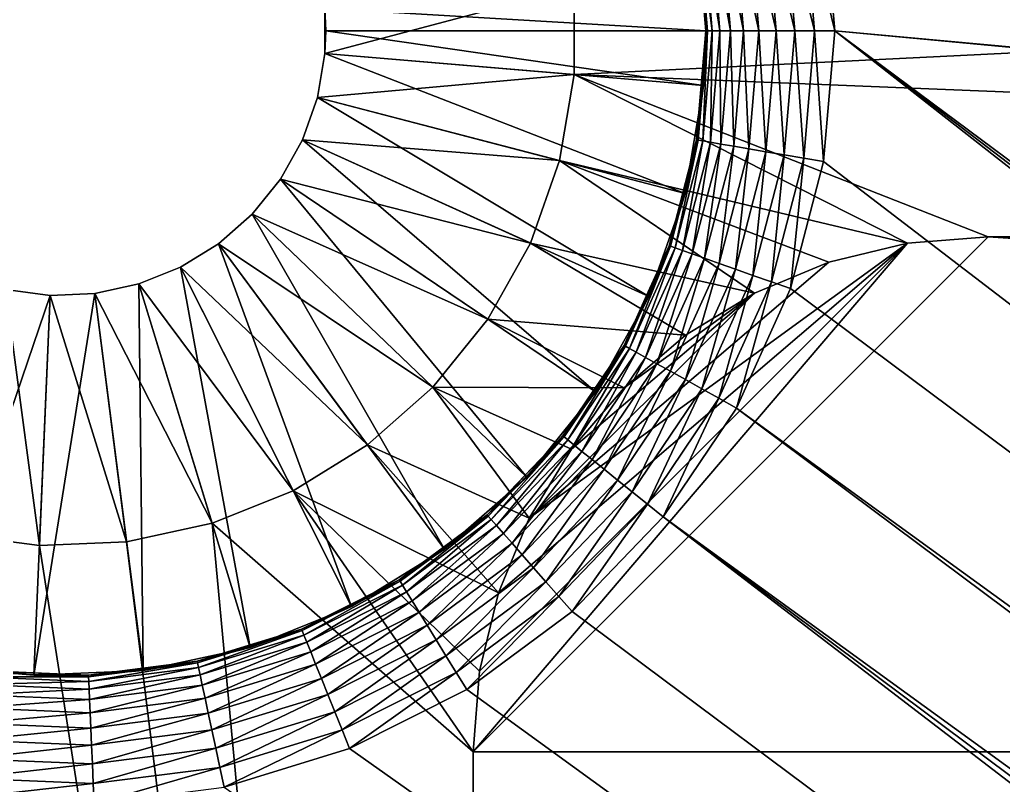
# Model space of a CAD drawing. Header units: millimetres. Extents: x 0 to 86.3, y 0 to 63.6.
# Drawn here: x 14.98 to 21.04, y 47.42 to 52.14 of the extents above; entities that cross this region are included whole.
import ezdxf

# ---------------------------------------------------------------- set-up
doc = ezdxf.new("R2010")
doc.units = ezdxf.units.MM
doc.layers.get('0').update_dxf_attribs({"color": 132, "linetype": 'CONTINUOUS'})

msp = doc.modelspace()

# ---------------------------------------------------------------- linework, layer by layer
at = {"invisible_edges": 16}
for points in [[(16.2363, 56.7318, 3.9624), (66.4967, 50.8684, 3.9624), (15.434, 56.8346, 3.9624)], [(15.434, 56.8346, 3.9624), (66.4967, 50.8684, 3.9624), (66.36, 51.6656, 3.9624)], [(15.434, 56.8346, 3.9624), (66.36, 51.6656, 3.9624), (66.36, 52.4744, 3.9624)], [(17.0097, 56.495, 3.9624), (68.2759, 48.2359, 3.9624), (16.2363, 56.7318, 3.9624)], [(16.2363, 56.7318, 3.9624), (68.2759, 48.2359, 3.9624), (67.6687, 48.7702, 3.9624)], [(16.2363, 56.7318, 3.9624), (67.6687, 48.7702, 3.9624), (67.1606, 49.3996, 3.9624)], [(67.1606, 49.3996, 3.9624), (66.7661, 50.1057, 3.9624), (16.2363, 56.7318, 3.9624)], [(16.2363, 56.7318, 3.9624), (66.7661, 50.1057, 3.9624), (66.4967, 50.8684, 3.9624)], [(17.0097, 56.495, 3.9624), (17.732, 56.1308, 3.9624), (68.2759, 48.2359, 3.9624)], [(68.2759, 48.2359, 3.9624), (17.732, 56.1308, 3.9624), (18.3823, 55.6498, 3.9624)], [(18.3823, 55.6498, 3.9624), (18.942, 55.0659, 3.9624), (68.2759, 48.2359, 3.9624)], [(68.2759, 48.2359, 3.9624), (18.942, 55.0659, 3.9624), (19.3949, 54.3957, 3.9624)], [(68.2759, 48.2359, 3.9624), (19.3949, 54.3957, 3.9624), (19.7281, 53.6587, 3.9624)], [(68.2759, 48.2359, 3.9624), (19.7281, 53.6587, 3.9624), (19.9319, 52.8759, 3.9624)], [(18.3952, 51.8007), (18.3952, 52.3393), (43.1716, 53.0225)], [(43.1716, 53.0225), (43.1716, 50.8), (18.3952, 51.8007)], [(19.5767, 52.815, 4.0489), (19.7552, 52.07, 4.0013), (19.6901, 52.8345, 4.0013)], [(19.6901, 52.8345, 4.0013), (19.8763, 52.07, 3.9722), (19.8095, 52.855, 3.9722)], [(19.7552, 52.07, 4.0013), (19.8763, 52.07, 3.9722), (19.6901, 52.8345, 4.0013)], [(19.8095, 52.855, 3.9722), (20.0005, 52.07, 3.9624), (19.9319, 52.8759, 3.9624)], [(19.8763, 52.07, 3.9722), (20.0005, 52.07, 3.9624), (19.8095, 52.855, 3.9722)], [(20.0005, 52.07, 3.9624), (69.7152, 47.5102, 3.9624), (19.9319, 52.8759, 3.9624)], [(19.9319, 52.8759, 3.9624), (69.7152, 47.5102, 3.9624), (68.9647, 47.8118, 3.9624)], [(19.9319, 52.8759, 3.9624), (68.9647, 47.8118, 3.9624), (68.2759, 48.2359, 3.9624)], [(19.2348, 52.7564, 4.3958), (19.3583, 52.07, 4.2896), (19.299, 52.7674, 4.2896)], [(19.299, 52.7674, 4.2896), (19.4392, 52.07, 4.1949), (19.3787, 52.7811, 4.1949)], [(19.3583, 52.07, 4.2896), (19.4392, 52.07, 4.1949), (19.299, 52.7674, 4.2896)], [(19.3787, 52.7811, 4.1949), (19.5339, 52.07, 4.114), (19.472, 52.7971, 4.114)], [(19.4392, 52.07, 4.1949), (19.5339, 52.07, 4.114), (19.3787, 52.7811, 4.1949)], [(19.472, 52.7971, 4.114), (19.6401, 52.07, 4.0489), (19.5767, 52.815, 4.0489)], [(19.5339, 52.07, 4.114), (19.6401, 52.07, 4.0489), (19.472, 52.7971, 4.114)], [(19.6401, 52.07, 4.0489), (19.7552, 52.07, 4.0013), (19.5767, 52.815, 4.0489)], [(19.1592, 52.7435, 4.632), (19.2456, 52.07, 4.5109), (19.1878, 52.7484, 4.5109)], [(19.1592, 52.7435, 4.632), (19.1781, 52.4059, 4.7562), (19.2165, 52.07, 4.632)], [(19.2165, 52.07, 4.632), (19.2456, 52.07, 4.5109), (19.1592, 52.7435, 4.632)], [(19.1878, 52.7484, 4.5109), (19.2932, 52.07, 4.3958), (19.2348, 52.7564, 4.3958)], [(19.2456, 52.07, 4.5109), (19.2932, 52.07, 4.3958), (19.1878, 52.7484, 4.5109)], [(19.2932, 52.07, 4.3958), (19.3583, 52.07, 4.2896), (19.2348, 52.7564, 4.3958)], [(16.8577, 52.2084, 6.35), (19.2067, 52.07, 6.35), (19.1924, 52.4071, 6.35)], [(19.2067, 52.07, 4.7562), (19.1781, 52.4059, 4.7562), (19.1924, 52.4071, 6.35)], [(19.2165, 52.07, 4.632), (19.1781, 52.4059, 4.7562), (19.2067, 52.07, 4.7562)], [(19.2067, 52.07, 6.35), (19.2067, 52.07, 4.7562), (19.1924, 52.4071, 6.35)], [(16.8577, 52.2084, 2.2923), (18.3952, 52.3393, 2.2923), (16.8577, 51.9316, 2.2923)], [(16.8577, 51.9316, 2.2923), (18.3952, 52.3393, 2.2923), (18.3952, 51.8007, 2.2923)], [(18.3952, 52.3393, 2.2923), (18.3952, 52.3393), (18.3952, 51.8007)], [(18.3952, 52.3393, 2.2923), (18.3952, 51.8007), (18.3952, 51.8007, 2.2923)], [(16.8636, 52.07, 6.35), (19.2067, 52.07, 6.35), (16.8577, 52.2084, 6.35)], [(16.8636, 52.07, 6.35), (16.8577, 52.2084, 6.35), (16.8577, 52.2084, 2.2923)], [(16.8577, 51.9316, 2.2923), (16.8636, 52.07, 6.35), (16.8577, 52.2084, 2.2923)], [(16.8577, 51.9316, 6.35), (19.1924, 51.7329, 6.35), (16.8636, 52.07, 6.35)], [(16.8577, 51.9316, 2.2923), (16.8577, 51.9316, 6.35), (16.8636, 52.07, 6.35)], [(16.8636, 52.07, 6.35), (19.1924, 51.7329, 6.35), (19.2067, 52.07, 6.35)], [(19.2165, 52.07, 4.632), (19.2067, 52.07, 4.7562), (19.1592, 51.3966, 4.632)], [(19.1592, 51.3966, 4.632), (19.2067, 52.07, 4.7562), (19.1781, 51.7341, 4.7562)], [(19.1592, 51.3966, 4.632), (19.1878, 51.3916, 4.5109), (19.2165, 52.07, 4.632)], [(19.1924, 51.7329, 6.35), (19.1781, 51.7341, 4.7562), (19.2067, 52.07, 6.35)], [(19.2067, 52.07, 6.35), (19.1781, 51.7341, 4.7562), (19.2067, 52.07, 4.7562)], [(19.2165, 52.07, 4.632), (19.1878, 51.3916, 4.5109), (19.2456, 52.07, 4.5109)], [(19.1878, 51.3916, 4.5109), (19.2348, 51.3836, 4.3958), (19.2456, 52.07, 4.5109)], [(19.2456, 52.07, 4.5109), (19.2348, 51.3836, 4.3958), (19.2932, 52.07, 4.3958)], [(19.2348, 51.3836, 4.3958), (19.299, 51.3726, 4.2896), (19.2932, 52.07, 4.3958)], [(19.2932, 52.07, 4.3958), (19.299, 51.3726, 4.2896), (19.3583, 52.07, 4.2896)], [(19.299, 51.3726, 4.2896), (19.3787, 51.3589, 4.1949), (19.3583, 52.07, 4.2896)], [(19.3583, 52.07, 4.2896), (19.3787, 51.3589, 4.1949), (19.4392, 52.07, 4.1949)], [(19.3787, 51.3589, 4.1949), (19.472, 51.3429, 4.114), (19.4392, 52.07, 4.1949)], [(19.4392, 52.07, 4.1949), (19.472, 51.3429, 4.114), (19.5339, 52.07, 4.114)], [(19.472, 51.3429, 4.114), (19.5767, 51.325, 4.0489), (19.5339, 52.07, 4.114)], [(19.5339, 52.07, 4.114), (19.5767, 51.325, 4.0489), (19.6401, 52.07, 4.0489)], [(19.5767, 51.325, 4.0489), (19.6901, 51.3055, 4.0013), (19.6401, 52.07, 4.0489)], [(19.6401, 52.07, 4.0489), (19.6901, 51.3055, 4.0013), (19.7552, 52.07, 4.0013)], [(19.6901, 51.3055, 4.0013), (19.8095, 51.285, 3.9722), (19.7552, 52.07, 4.0013)], [(19.7552, 52.07, 4.0013), (19.8095, 51.285, 3.9722), (19.8763, 52.07, 3.9722)], [(19.8095, 51.285, 3.9722), (19.9319, 51.2641, 3.9624), (19.8763, 52.07, 3.9722)], [(19.8763, 52.07, 3.9722), (19.9319, 51.2641, 3.9624), (20.0005, 52.07, 3.9624)], [(19.9319, 51.2641, 3.9624), (67.6687, 14.7298, 3.9624), (20.0005, 52.07, 3.9624)], [(20.0005, 52.07, 3.9624), (67.6687, 14.7298, 3.9624), (68.2759, 15.2641, 3.9624)], [(20.0005, 52.07, 3.9624), (68.2759, 15.2641, 3.9624), (68.9647, 15.6882, 3.9624)], [(68.9647, 15.6882, 3.9624), (70.5059, 47.3398, 3.9624), (20.0005, 52.07, 3.9624)], [(20.0005, 52.07, 3.9624), (70.5059, 47.3398, 3.9624), (69.7152, 47.5102, 3.9624)], [(16.8109, 51.6588, 6.35), (19.0785, 51.0684, 6.35), (16.8577, 51.9316, 6.35)], [(16.8109, 51.6588, 2.2923), (16.8109, 51.6588, 6.35), (16.8577, 51.9316, 6.35)], [(16.8109, 51.6588, 2.2923), (16.8577, 51.9316, 6.35), (16.8577, 51.9316, 2.2923)], [(16.8577, 51.9316, 2.2923), (18.3952, 51.8007, 2.2923), (16.8109, 51.6588, 2.2923)], [(16.8577, 51.9316, 6.35), (19.0785, 51.0684, 6.35), (19.1924, 51.7329, 6.35)], [(16.8109, 51.6588, 2.2923), (18.3952, 51.8007, 2.2923), (18.3042, 51.27, 2.2923)], [(20.4499, 50.7609), (18.3042, 51.27), (18.3952, 51.8007)], [(18.3952, 51.8007, 2.2923), (18.3952, 51.8007), (18.3042, 51.27)], [(18.3952, 51.8007, 2.2923), (18.3042, 51.27), (18.3042, 51.27, 2.2923)], [(18.3952, 51.8007), (43.1716, 50.8), (20.9466, 50.8)], [(18.3952, 51.8007), (20.9466, 50.8), (20.4499, 50.7609)], [(19.0785, 51.0684, 6.35), (19.1495, 51.3982, 4.7562), (19.1924, 51.7329, 6.35)], [(19.1924, 51.7329, 6.35), (19.1495, 51.3982, 4.7562), (19.1781, 51.7341, 4.7562)], [(19.1592, 51.3966, 4.632), (19.1781, 51.7341, 4.7562), (19.1495, 51.3982, 4.7562)], [(16.7187, 51.3978, 6.35), (18.8539, 50.4327, 6.35), (16.8109, 51.6588, 6.35)], [(16.7187, 51.3978, 2.2923), (16.7187, 51.3978, 6.35), (16.8109, 51.6588, 6.35)], [(16.7187, 51.3978, 2.2923), (16.8109, 51.6588, 6.35), (16.8109, 51.6588, 2.2923)], [(16.8109, 51.6588, 2.2923), (18.3042, 51.27, 2.2923), (16.7187, 51.3978, 2.2923)], [(16.8109, 51.6588, 6.35), (18.8539, 50.4327, 6.35), (19.0785, 51.0684, 6.35)], [(16.5837, 51.1561, 6.35), (18.525, 49.844, 6.35), (16.7187, 51.3978, 6.35)], [(16.5837, 51.1561, 2.2923), (16.5837, 51.1561, 6.35), (16.7187, 51.3978, 6.35)], [(16.5837, 51.1561, 2.2923), (16.7187, 51.3978, 6.35), (16.7187, 51.3978, 2.2923)], [(16.7187, 51.3978, 2.2923), (18.1248, 50.7622, 2.2923), (16.5837, 51.1561, 2.2923)], [(16.7187, 51.3978, 6.35), (18.525, 49.844, 6.35), (18.8539, 50.4327, 6.35)], [(16.7187, 51.3978, 2.2923), (18.3042, 51.27, 2.2923), (18.1248, 50.7622, 2.2923)], [(18.9889, 50.7425, 4.632), (19.1592, 51.3966, 4.632), (19.1495, 51.3982, 4.7562)], [(19.1495, 51.3982, 4.7562), (19.0646, 51.072, 4.7562), (18.9889, 50.7425, 4.632)], [(18.9889, 50.7425, 4.632), (19.0163, 50.7328, 4.5109), (19.1592, 51.3966, 4.632)], [(19.1592, 51.3966, 4.632), (19.0163, 50.7328, 4.5109), (19.1878, 51.3916, 4.5109)], [(19.0163, 50.7328, 4.5109), (19.0612, 50.7169, 4.3958), (19.1878, 51.3916, 4.5109)], [(19.1878, 51.3916, 4.5109), (19.0612, 50.7169, 4.3958), (19.2348, 51.3836, 4.3958)], [(19.0612, 50.7169, 4.3958), (19.1226, 50.6952, 4.2896), (19.2348, 51.3836, 4.3958)], [(19.0785, 51.0684, 6.35), (19.0646, 51.072, 4.7562), (19.1495, 51.3982, 4.7562)], [(19.2348, 51.3836, 4.3958), (19.1226, 50.6952, 4.2896), (19.299, 51.3726, 4.2896)], [(19.1226, 50.6952, 4.2896), (19.1989, 50.6683, 4.1949), (19.299, 51.3726, 4.2896)], [(19.299, 51.3726, 4.2896), (19.1989, 50.6683, 4.1949), (19.3787, 51.3589, 4.1949)], [(19.1989, 50.6683, 4.1949), (19.2882, 50.6367, 4.114), (19.3787, 51.3589, 4.1949)], [(19.3787, 51.3589, 4.1949), (19.2882, 50.6367, 4.114), (19.472, 51.3429, 4.114)], [(19.2882, 50.6367, 4.114), (19.3883, 50.6014, 4.0489), (19.472, 51.3429, 4.114)], [(19.472, 51.3429, 4.114), (19.3883, 50.6014, 4.0489), (19.5767, 51.325, 4.0489)], [(19.3883, 50.6014, 4.0489), (19.4968, 50.563, 4.0013), (19.5767, 51.325, 4.0489)], [(19.5767, 51.325, 4.0489), (19.4968, 50.563, 4.0013), (19.6901, 51.3055, 4.0013)], [(18.3042, 51.27), (19.5052, 50.4539), (18.1248, 50.7622)], [(18.3042, 51.27, 2.2923), (18.3042, 51.27), (18.1248, 50.7622)], [(18.3042, 51.27, 2.2923), (18.1248, 50.7622), (18.1248, 50.7622, 2.2923)], [(20.4499, 50.7609), (19.9655, 50.6446), (18.3042, 51.27)], [(18.3042, 51.27), (19.9655, 50.6446), (19.5052, 50.4539)], [(19.4968, 50.563, 4.0013), (19.611, 50.5227, 3.9722), (19.6901, 51.3055, 4.0013)], [(19.6901, 51.3055, 4.0013), (19.611, 50.5227, 3.9722), (19.8095, 51.285, 3.9722)], [(19.611, 50.5227, 3.9722), (19.7281, 50.4813, 3.9624), (19.8095, 51.285, 3.9722)], [(19.8095, 51.285, 3.9722), (19.7281, 50.4813, 3.9624), (19.9319, 51.2641, 3.9624)], [(19.9319, 51.2641, 3.9624), (19.7281, 50.4813, 3.9624), (67.6687, 14.7298, 3.9624)], [(16.4098, 50.9408, 6.35), (18.1015, 49.3195, 6.35), (16.5837, 51.1561, 6.35)], [(16.4098, 50.9408, 2.2923), (16.4098, 50.9408, 6.35), (16.5837, 51.1561, 6.35)], [(16.4098, 50.9408, 2.2923), (16.5837, 51.1561, 6.35), (16.5837, 51.1561, 2.2923)], [(16.5837, 51.1561, 2.2923), (17.8621, 50.2921, 2.2923), (16.4098, 50.9408, 2.2923)], [(16.5837, 51.1561, 6.35), (18.1015, 49.3195, 6.35), (18.525, 49.844, 6.35)], [(16.5837, 51.1561, 2.2923), (18.1248, 50.7622, 2.2923), (17.8621, 50.2921, 2.2923)], [(18.8539, 50.4327, 6.35), (18.9797, 50.7457, 4.7562), (19.0785, 51.0684, 6.35)], [(18.9797, 50.7457, 4.7562), (19.0646, 51.072, 4.7562), (19.0785, 51.0684, 6.35)], [(18.9889, 50.7425, 4.632), (19.0646, 51.072, 4.7562), (18.9797, 50.7457, 4.7562)], [(16.202, 50.7579, 6.35), (17.5954, 48.874, 6.35), (16.4098, 50.9408, 6.35)], [(16.202, 50.7579, 2.2923), (16.202, 50.7579, 6.35), (16.4098, 50.9408, 6.35)], [(16.202, 50.7579, 2.2923), (16.4098, 50.9408, 6.35), (16.4098, 50.9408, 2.2923)], [(16.4098, 50.9408, 2.2923), (17.5238, 49.8731, 2.2923), (16.202, 50.7579, 2.2923)], [(16.4098, 50.9408, 6.35), (17.5954, 48.874, 6.35), (18.1015, 49.3195, 6.35)], [(16.4098, 50.9408, 2.2923), (17.8621, 50.2921, 2.2923), (17.5238, 49.8731, 2.2923)], [(20.9466, 50.8, 1.5875), (68.5716, 47.625, 1.5875), (17.7716, 47.625, 1.5875)], [(20.9466, 50.8, 1.5875), (17.7716, 47.625, 1.5875), (20.4499, 50.7609, 1.5875)], [(20.4499, 50.7609, 1.5875), (20.4499, 50.7609), (20.9466, 50.8)], [(20.4499, 50.7609, 1.5875), (20.9466, 50.8), (20.9466, 50.8, 1.5875)], [(43.1716, 50.8), (65.3966, 50.8, 1.5875), (20.9466, 50.8, 1.5875)], [(43.1716, 50.8), (20.9466, 50.8, 1.5875), (20.9466, 50.8)], [(65.3966, 50.8, 1.5875), (68.5716, 47.625, 1.5875), (20.9466, 50.8, 1.5875)], [(15.9663, 50.6128, 6.35), (17.0212, 48.5205, 6.35), (16.202, 50.7579, 6.35)], [(15.9663, 50.6128, 2.2923), (15.9663, 50.6128, 6.35), (16.202, 50.7579, 6.35)], [(15.9663, 50.6128, 2.2923), (16.202, 50.7579, 6.35), (16.202, 50.7579, 2.2923)], [(16.202, 50.7579, 2.2923), (17.1196, 49.5173, 2.2923), (15.9663, 50.6128, 2.2923)], [(16.202, 50.7579, 6.35), (17.0212, 48.5205, 6.35), (17.5954, 48.874, 6.35)], [(16.202, 50.7579, 2.2923), (17.5238, 49.8731, 2.2923), (17.1196, 49.5173, 2.2923)], [(20.4499, 50.7609, 1.5875), (17.7716, 47.625, 1.5875), (17.8107, 48.1217, 1.5875)], [(20.4499, 50.7609, 1.5875), (17.8107, 48.1217, 1.5875), (17.927, 48.6061, 1.5875)], [(18.1248, 50.7622), (19.0804, 50.1936), (17.8621, 50.2921)], [(18.1248, 50.7622, 2.2923), (18.1248, 50.7622), (17.8621, 50.2921)], [(18.1248, 50.7622, 2.2923), (17.8621, 50.2921), (17.8621, 50.2921, 2.2923)], [(18.1177, 49.0664, 1.5875), (20.4499, 50.7609, 1.5875), (17.927, 48.6061, 1.5875)], [(19.9655, 50.6446, 1.5875), (20.4499, 50.7609, 1.5875), (18.1177, 49.0664, 1.5875)], [(18.1248, 50.7622), (19.5052, 50.4539), (19.0804, 50.1936)], [(18.9889, 50.7425, 4.632), (18.9797, 50.7457, 4.7562), (18.7105, 50.1266, 4.632)], [(18.7105, 50.1266, 4.632), (18.9797, 50.7457, 4.7562), (18.8408, 50.4386, 4.7562)], [(18.7105, 50.1266, 4.632), (18.7359, 50.1124, 4.5109), (18.9889, 50.7425, 4.632)], [(18.9889, 50.7425, 4.632), (18.7359, 50.1124, 4.5109), (19.0163, 50.7328, 4.5109)], [(18.7359, 50.1124, 4.5109), (18.7775, 50.0892, 4.3958), (19.0163, 50.7328, 4.5109)], [(19.0163, 50.7328, 4.5109), (18.7775, 50.0892, 4.3958), (19.0612, 50.7169, 4.3958)], [(18.7775, 50.0892, 4.3958), (18.8343, 50.0574, 4.2896), (19.0612, 50.7169, 4.3958)], [(19.0612, 50.7169, 4.3958), (18.8343, 50.0574, 4.2896), (19.1226, 50.6952, 4.2896)], [(18.8539, 50.4327, 6.35), (18.8408, 50.4386, 4.7562), (18.9797, 50.7457, 4.7562)], [(19.9655, 50.6446, 1.5875), (19.9655, 50.6446), (20.4499, 50.7609)], [(19.9655, 50.6446, 1.5875), (20.4499, 50.7609), (20.4499, 50.7609, 1.5875)], [(19.9655, 50.6446, 1.5875), (18.1177, 49.0664, 1.5875), (19.5052, 50.4539, 1.5875)], [(18.8343, 50.0574, 4.2896), (18.9049, 50.018, 4.1949), (19.1226, 50.6952, 4.2896)], [(19.1226, 50.6952, 4.2896), (18.9049, 50.018, 4.1949), (19.1989, 50.6683, 4.1949)], [(18.9049, 50.018, 4.1949), (18.9876, 49.9718, 4.114), (19.1989, 50.6683, 4.1949)], [(19.1989, 50.6683, 4.1949), (18.9876, 49.9718, 4.114), (19.2882, 50.6367, 4.114)], [(19.5052, 50.4539, 1.5875), (19.5052, 50.4539), (19.9655, 50.6446)], [(19.5052, 50.4539, 1.5875), (19.9655, 50.6446), (19.9655, 50.6446, 1.5875)], [(15.7095, 50.5096, 6.35), (16.3956, 48.2691, 6.35), (15.9663, 50.6128, 6.35)], [(15.7095, 50.5096, 2.2923), (15.7095, 50.5096, 6.35), (15.9663, 50.6128, 6.35)], [(15.7095, 50.5096, 2.2923), (15.9663, 50.6128, 6.35), (15.9663, 50.6128, 2.2923)], [(15.9663, 50.6128, 2.2923), (16.661, 49.235, 2.2923), (15.7095, 50.5096, 2.2923)], [(15.9663, 50.6128, 6.35), (16.3956, 48.2691, 6.35), (17.0212, 48.5205, 6.35)], [(15.9663, 50.6128, 2.2923), (17.1196, 49.5173, 2.2923), (16.661, 49.235, 2.2923)], [(18.9876, 49.9718, 4.114), (19.0803, 49.92, 4.0489), (19.2882, 50.6367, 4.114)], [(19.2882, 50.6367, 4.114), (19.0803, 49.92, 4.0489), (19.3883, 50.6014, 4.0489)], [(19.0803, 49.92, 4.0489), (19.1808, 49.8639, 4.0013), (19.3883, 50.6014, 4.0489)], [(19.3883, 50.6014, 4.0489), (19.1808, 49.8639, 4.0013), (19.4968, 50.563, 4.0013)], [(19.1808, 49.8639, 4.0013), (19.2865, 49.8048, 3.9722), (19.4968, 50.563, 4.0013)], [(19.4968, 50.563, 4.0013), (19.2865, 49.8048, 3.9722), (19.611, 50.5227, 3.9722)], [(19.2865, 49.8048, 3.9722), (19.3949, 49.7443, 3.9624), (19.611, 50.5227, 3.9722)], [(19.611, 50.5227, 3.9722), (19.3949, 49.7443, 3.9624), (19.7281, 50.4813, 3.9624)], [(14.8878, 50.4747, 6.35), (14.3942, 48.1841, 6.35), (15.1624, 50.4395, 6.35)], [(14.8878, 50.4747, 2.2923), (15.0969, 48.8979, 2.2923), (14.5627, 48.9663, 2.2923)], [(14.8878, 50.4747, 2.2923), (14.8878, 50.4747, 6.35), (15.1624, 50.4395, 6.35)], [(14.8878, 50.4747, 2.2923), (15.1624, 50.4395, 6.35), (15.1624, 50.4395, 2.2923)], [(15.1624, 50.4395, 2.2923), (15.0969, 48.8979, 2.2923), (14.8878, 50.4747, 2.2923)], [(15.4389, 50.4513, 6.35), (15.7365, 48.1271, 6.35), (15.7095, 50.5096, 6.35)], [(15.4389, 50.4513, 2.2923), (15.4389, 50.4513, 6.35), (15.7095, 50.5096, 6.35)], [(15.4389, 50.4513, 2.2923), (15.7095, 50.5096, 6.35), (15.7095, 50.5096, 2.2923)], [(15.7095, 50.5096, 2.2923), (16.1613, 49.0342, 2.2923), (15.4389, 50.4513, 2.2923)], [(15.7095, 50.5096, 6.35), (15.7365, 48.1271, 6.35), (16.3956, 48.2691, 6.35)], [(15.7095, 50.5096, 2.2923), (16.661, 49.235, 2.2923), (16.1613, 49.0342, 2.2923)], [(67.6687, 14.7298, 3.9624), (19.7281, 50.4813, 3.9624), (19.3949, 49.7443, 3.9624)], [(15.1624, 50.4395, 6.35), (14.3942, 48.1841, 6.35), (15.0629, 48.0985, 6.35)], [(15.1624, 50.4395, 6.35), (15.0629, 48.0985, 6.35), (15.4389, 50.4513, 6.35)], [(15.4389, 50.4513, 6.35), (15.0629, 48.0985, 6.35), (15.7365, 48.1271, 6.35)], [(15.1624, 50.4395, 2.2923), (15.6349, 48.9207, 2.2923), (15.0969, 48.8979, 2.2923)], [(15.1624, 50.4395, 2.2923), (15.1624, 50.4395, 6.35), (15.4389, 50.4513, 6.35)], [(15.1624, 50.4395, 2.2923), (15.4389, 50.4513, 6.35), (15.4389, 50.4513, 2.2923)], [(15.4389, 50.4513, 2.2923), (15.6349, 48.9207, 2.2923), (15.1624, 50.4395, 2.2923)], [(15.4389, 50.4513, 2.2923), (16.1613, 49.0342, 2.2923), (15.6349, 48.9207, 2.2923)], [(19.5052, 50.4539, 1.5875), (18.1177, 49.0664, 1.5875), (18.378, 49.4912, 1.5875)], [(19.5052, 50.4539, 1.5875), (18.378, 49.4912, 1.5875), (18.7016, 49.8701, 1.5875)], [(18.525, 49.844, 6.35), (18.7019, 50.1314, 4.7562), (18.8539, 50.4327, 6.35)], [(18.7016, 49.8701, 1.5875), (19.0804, 50.1936, 1.5875), (19.5052, 50.4539, 1.5875)], [(18.7019, 50.1314, 4.7562), (18.8408, 50.4386, 4.7562), (18.8539, 50.4327, 6.35)], [(18.8408, 50.4386, 4.7562), (18.7019, 50.1314, 4.7562), (18.7105, 50.1266, 4.632)], [(19.0804, 50.1936, 1.5875), (19.0804, 50.1936), (19.5052, 50.4539)], [(19.0804, 50.1936, 1.5875), (19.5052, 50.4539), (19.5052, 50.4539, 1.5875)], [(17.8621, 50.2921), (18.7016, 49.8701), (17.5238, 49.8731)], [(17.8621, 50.2921, 2.2923), (17.8621, 50.2921), (17.5238, 49.8731)], [(17.8621, 50.2921, 2.2923), (17.5238, 49.8731), (17.5238, 49.8731, 2.2923)], [(17.8621, 50.2921), (19.0804, 50.1936), (18.7016, 49.8701)], [(18.7016, 49.8701, 1.5875), (18.7016, 49.8701), (19.0804, 50.1936)], [(18.7016, 49.8701, 1.5875), (19.0804, 50.1936), (19.0804, 50.1936, 1.5875)], [(18.7105, 50.1266, 4.632), (18.5132, 49.8521, 4.7562), (18.332, 49.5666, 4.632)], [(18.332, 49.5666, 4.632), (18.3546, 49.5484, 4.5109), (18.7105, 50.1266, 4.632)], [(18.7105, 50.1266, 4.632), (18.3546, 49.5484, 4.5109), (18.7359, 50.1124, 4.5109)], [(18.3546, 49.5484, 4.5109), (18.3917, 49.5184, 4.3958), (18.7359, 50.1124, 4.5109)], [(18.7359, 50.1124, 4.5109), (18.3917, 49.5184, 4.3958), (18.7775, 50.0892, 4.3958)], [(18.525, 49.844, 6.35), (18.5132, 49.8521, 4.7562), (18.7019, 50.1314, 4.7562)], [(18.7105, 50.1266, 4.632), (18.7019, 50.1314, 4.7562), (18.5132, 49.8521, 4.7562)], [(18.3917, 49.5184, 4.3958), (18.4423, 49.4775, 4.2896), (18.7775, 50.0892, 4.3958)], [(18.7775, 50.0892, 4.3958), (18.4423, 49.4775, 4.2896), (18.8343, 50.0574, 4.2896)], [(18.4423, 49.4775, 4.2896), (18.5053, 49.4267, 4.1949), (18.8343, 50.0574, 4.2896)], [(18.8343, 50.0574, 4.2896), (18.5053, 49.4267, 4.1949), (18.9049, 50.018, 4.1949)], [(18.5053, 49.4267, 4.1949), (18.579, 49.3672, 4.114), (18.9049, 50.018, 4.1949)], [(18.9049, 50.018, 4.1949), (18.579, 49.3672, 4.114), (18.9876, 49.9718, 4.114)], [(18.579, 49.3672, 4.114), (18.6616, 49.3005, 4.0489), (18.9876, 49.9718, 4.114)], [(18.9876, 49.9718, 4.114), (18.6616, 49.3005, 4.0489), (19.0803, 49.92, 4.0489)], [(18.6616, 49.3005, 4.0489), (18.7511, 49.2282, 4.0013), (19.0803, 49.92, 4.0489)], [(19.0803, 49.92, 4.0489), (18.7511, 49.2282, 4.0013), (19.1808, 49.8639, 4.0013)], [(17.5238, 49.8731), (18.1177, 49.0664), (17.1196, 49.5173)], [(17.5238, 49.8731, 2.2923), (17.5238, 49.8731), (17.1196, 49.5173)], [(17.5238, 49.8731, 2.2923), (17.1196, 49.5173), (17.1196, 49.5173, 2.2923)], [(17.5238, 49.8731), (18.7016, 49.8701), (18.378, 49.4912)], [(17.5238, 49.8731), (18.378, 49.4912), (18.1177, 49.0664)], [(18.378, 49.4912, 1.5875), (18.378, 49.4912), (18.7016, 49.8701)], [(18.378, 49.4912, 1.5875), (18.7016, 49.8701), (18.7016, 49.8701, 1.5875)], [(18.7511, 49.2282, 4.0013), (18.8454, 49.1521, 3.9722), (19.1808, 49.8639, 4.0013)], [(19.1808, 49.8639, 4.0013), (18.8454, 49.1521, 3.9722), (19.2865, 49.8048, 3.9722)], [(18.1015, 49.3195, 6.35), (18.3244, 49.5728, 4.7562), (18.525, 49.844, 6.35)], [(18.3244, 49.5728, 4.7562), (18.5132, 49.8521, 4.7562), (18.525, 49.844, 6.35)], [(18.5132, 49.8521, 4.7562), (18.3244, 49.5728, 4.7562), (18.332, 49.5666, 4.632)], [(18.8454, 49.1521, 3.9722), (18.942, 49.0741, 3.9624), (19.2865, 49.8048, 3.9722)], [(19.2865, 49.8048, 3.9722), (18.942, 49.0741, 3.9624), (19.3949, 49.7443, 3.9624)], [(67.1606, 14.1004, 3.9624), (19.3949, 49.7443, 3.9624), (18.942, 49.0741, 3.9624)], [(67.6687, 14.7298, 3.9624), (19.3949, 49.7443, 3.9624), (67.1606, 14.1004, 3.9624)], [(18.332, 49.5666, 4.632), (18.0911, 49.3294, 4.7562), (17.8643, 49.0787, 4.632)], [(17.8643, 49.0787, 4.632), (17.8835, 49.0568, 4.5109), (18.332, 49.5666, 4.632)], [(18.332, 49.5666, 4.632), (17.8835, 49.0568, 4.5109), (18.3546, 49.5484, 4.5109)], [(18.1015, 49.3195, 6.35), (18.0911, 49.3294, 4.7562), (18.3244, 49.5728, 4.7562)], [(18.332, 49.5666, 4.632), (18.3244, 49.5728, 4.7562), (18.0911, 49.3294, 4.7562)], [(17.1196, 49.5173), (17.927, 48.6061), (16.661, 49.235)], [(17.1196, 49.5173, 2.2923), (17.1196, 49.5173), (16.661, 49.235)], [(17.1196, 49.5173, 2.2923), (16.661, 49.235), (16.661, 49.235, 2.2923)], [(17.1196, 49.5173), (18.1177, 49.0664), (17.927, 48.6061)], [(17.8835, 49.0568, 4.5109), (17.915, 49.0211, 4.3958), (18.3546, 49.5484, 4.5109)], [(18.3546, 49.5484, 4.5109), (17.915, 49.0211, 4.3958), (18.3917, 49.5184, 4.3958)], [(17.915, 49.0211, 4.3958), (17.958, 48.9722, 4.2896), (18.3917, 49.5184, 4.3958)], [(18.3917, 49.5184, 4.3958), (17.958, 48.9722, 4.2896), (18.4423, 49.4775, 4.2896)], [(18.1177, 49.0664, 1.5875), (18.1177, 49.0664), (18.378, 49.4912)], [(18.1177, 49.0664, 1.5875), (18.378, 49.4912), (18.378, 49.4912, 1.5875)], [(17.958, 48.9722, 4.2896), (18.0115, 48.9115, 4.1949), (18.4423, 49.4775, 4.2896)], [(18.4423, 49.4775, 4.2896), (18.0115, 48.9115, 4.1949), (18.5053, 49.4267, 4.1949)], [(18.0115, 48.9115, 4.1949), (18.074, 48.8404, 4.114), (18.5053, 49.4267, 4.1949)], [(18.5053, 49.4267, 4.1949), (18.074, 48.8404, 4.114), (18.579, 49.3672, 4.114)], [(17.5954, 48.874, 6.35), (17.8579, 49.086, 4.7562), (18.1015, 49.3195, 6.35)], [(17.8579, 49.086, 4.7562), (18.0911, 49.3294, 4.7562), (18.1015, 49.3195, 6.35)], [(17.8643, 49.0787, 4.632), (18.0911, 49.3294, 4.7562), (17.8579, 49.086, 4.7562)], [(18.074, 48.8404, 4.114), (18.1442, 48.7607, 4.0489), (18.579, 49.3672, 4.114)], [(18.579, 49.3672, 4.114), (18.1442, 48.7607, 4.0489), (18.6616, 49.3005, 4.0489)], [(18.1442, 48.7607, 4.0489), (18.2202, 48.6743, 4.0013), (18.6616, 49.3005, 4.0489)], [(18.6616, 49.3005, 4.0489), (18.2202, 48.6743, 4.0013), (18.7511, 49.2282, 4.0013)], [(17.7716, 47.625), (16.1613, 49.0342), (16.661, 49.235)], [(16.661, 49.235, 2.2923), (16.661, 49.235), (16.1613, 49.0342)], [(16.661, 49.235, 2.2923), (16.1613, 49.0342), (16.1613, 49.0342, 2.2923)], [(17.7716, 47.625), (16.661, 49.235), (17.8107, 48.1217)], [(17.8107, 48.1217), (16.661, 49.235), (17.927, 48.6061)], [(18.2202, 48.6743, 4.0013), (18.3002, 48.5834, 3.9722), (18.7511, 49.2282, 4.0013)], [(18.7511, 49.2282, 4.0013), (18.3002, 48.5834, 3.9722), (18.8454, 49.1521, 3.9722)], [(18.3002, 48.5834, 3.9722), (18.3823, 48.4902, 3.9624), (18.8454, 49.1521, 3.9722)], [(18.8454, 49.1521, 3.9722), (18.3823, 48.4902, 3.9624), (18.942, 49.0741, 3.9624)], [(17.8643, 49.0787, 4.632), (17.8579, 49.086, 4.7562), (17.3209, 48.6768, 4.632)], [(17.8579, 49.086, 4.7562), (17.5868, 48.8855, 4.7562), (17.3209, 48.6768, 4.632)], [(17.3209, 48.6768, 4.632), (17.3362, 48.652, 4.5109), (17.8643, 49.0787, 4.632)], [(17.8643, 49.0787, 4.632), (17.3362, 48.652, 4.5109), (17.8835, 49.0568, 4.5109)], [(17.5954, 48.874, 6.35), (17.5868, 48.8855, 4.7562), (17.8579, 49.086, 4.7562)], [(17.927, 48.6061, 1.5875), (17.927, 48.6061), (18.1177, 49.0664)], [(17.927, 48.6061, 1.5875), (18.1177, 49.0664), (18.1177, 49.0664, 1.5875)], [(18.3823, 48.4902, 3.9624), (66.4967, 12.6316, 3.9624), (18.942, 49.0741, 3.9624)], [(67.1606, 14.1004, 3.9624), (18.942, 49.0741, 3.9624), (66.7661, 13.3943, 3.9624)], [(66.7661, 13.3943, 3.9624), (18.942, 49.0741, 3.9624), (66.4967, 12.6316, 3.9624)], [(17.7716, 31.75), (15.6349, 48.9207), (16.1613, 49.0342)], [(16.1613, 49.0342, 2.2923), (16.1613, 49.0342), (15.6349, 48.9207)], [(16.1613, 49.0342, 2.2923), (15.6349, 48.9207), (15.6349, 48.9207, 2.2923)], [(17.7716, 31.75), (16.1613, 49.0342), (17.7716, 47.625)], [(17.3362, 48.652, 4.5109), (17.3612, 48.6114, 4.3958), (17.8835, 49.0568, 4.5109)], [(17.8835, 49.0568, 4.5109), (17.3612, 48.6114, 4.3958), (17.915, 49.0211, 4.3958)], [(17.3612, 48.6114, 4.3958), (17.3953, 48.556, 4.2896), (17.915, 49.0211, 4.3958)], [(17.915, 49.0211, 4.3958), (17.3953, 48.556, 4.2896), (17.958, 48.9722, 4.2896)], [(14.5627, 48.9663), (17.7716, 31.75), (10.6533, 31.75)], [(15.0969, 48.8979), (17.7716, 31.75), (14.5627, 48.9663)], [(15.0969, 48.8979, 2.2923), (15.0969, 48.8979), (14.5627, 48.9663)], [(15.0969, 48.8979, 2.2923), (14.5627, 48.9663), (14.5627, 48.9663, 2.2923)], [(17.3953, 48.556, 4.2896), (17.4377, 48.4871, 4.1949), (17.958, 48.9722, 4.2896)], [(17.958, 48.9722, 4.2896), (17.4377, 48.4871, 4.1949), (18.0115, 48.9115, 4.1949)], [(15.0969, 48.8979), (15.6349, 48.9207), (17.7716, 31.75)], [(15.6349, 48.9207, 2.2923), (15.6349, 48.9207), (15.0969, 48.8979)], [(15.6349, 48.9207, 2.2923), (15.0969, 48.8979), (15.0969, 48.8979, 2.2923)], [(17.3158, 48.6851, 4.7562), (17.5868, 48.8855, 4.7562), (17.5954, 48.874, 6.35)], [(17.3209, 48.6768, 4.632), (17.5868, 48.8855, 4.7562), (17.3158, 48.6851, 4.7562)], [(17.4377, 48.4871, 4.1949), (17.4874, 48.4065, 4.114), (18.0115, 48.9115, 4.1949)], [(18.0115, 48.9115, 4.1949), (17.4874, 48.4065, 4.114), (18.074, 48.8404, 4.114)], [(17.0212, 48.5205, 6.35), (17.3158, 48.6851, 4.7562), (17.5954, 48.874, 6.35)], [(17.4874, 48.4065, 4.114), (17.543, 48.316, 4.0489), (18.074, 48.8404, 4.114)], [(18.074, 48.8404, 4.114), (17.543, 48.316, 4.0489), (18.1442, 48.7607, 4.0489)], [(17.543, 48.316, 4.0489), (17.6034, 48.218, 4.0013), (18.1442, 48.7607, 4.0489)], [(18.1442, 48.7607, 4.0489), (17.6034, 48.218, 4.0013), (18.2202, 48.6743, 4.0013)], [(17.3209, 48.6768, 4.632), (17.3158, 48.6851, 4.7562), (16.7174, 48.3725, 4.632)], [(17.3158, 48.6851, 4.7562), (17.0148, 48.5333, 4.7562), (16.7174, 48.3725, 4.632)], [(16.7174, 48.3725, 4.632), (16.7283, 48.3455, 4.5109), (17.3209, 48.6768, 4.632)], [(17.3209, 48.6768, 4.632), (16.7283, 48.3455, 4.5109), (17.3362, 48.652, 4.5109)], [(16.7283, 48.3455, 4.5109), (16.746, 48.3013, 4.3958), (17.3362, 48.652, 4.5109)], [(17.3362, 48.652, 4.5109), (16.746, 48.3013, 4.3958), (17.3612, 48.6114, 4.3958)], [(17.0212, 48.5205, 6.35), (17.0148, 48.5333, 4.7562), (17.3158, 48.6851, 4.7562)], [(17.6034, 48.218, 4.0013), (17.6669, 48.1149, 3.9722), (18.2202, 48.6743, 4.0013)], [(18.2202, 48.6743, 4.0013), (17.6669, 48.1149, 3.9722), (18.3002, 48.5834, 3.9722)], [(16.746, 48.3013, 4.3958), (16.7703, 48.2409, 4.2896), (17.3612, 48.6114, 4.3958)], [(17.3612, 48.6114, 4.3958), (16.7703, 48.2409, 4.2896), (17.3953, 48.556, 4.2896)], [(17.6669, 48.1149, 3.9722), (17.732, 48.0092, 3.9624), (18.3002, 48.5834, 3.9722)], [(18.3002, 48.5834, 3.9722), (17.732, 48.0092, 3.9624), (18.3823, 48.4902, 3.9624)], [(17.8107, 48.1217, 1.5875), (17.8107, 48.1217), (17.927, 48.6061)], [(17.8107, 48.1217, 1.5875), (17.927, 48.6061), (17.927, 48.6061, 1.5875)], [(16.3956, 48.2691, 6.35), (16.7138, 48.3816, 4.7562), (17.0212, 48.5205, 6.35)], [(16.7138, 48.3816, 4.7562), (17.0148, 48.5333, 4.7562), (17.0212, 48.5205, 6.35)], [(16.7174, 48.3725, 4.632), (17.0148, 48.5333, 4.7562), (16.7138, 48.3816, 4.7562)], [(16.7703, 48.2409, 4.2896), (16.8004, 48.1658, 4.1949), (17.3953, 48.556, 4.2896)], [(17.3953, 48.556, 4.2896), (16.8004, 48.1658, 4.1949), (17.4377, 48.4871, 4.1949)], [(16.8004, 48.1658, 4.1949), (16.8358, 48.0779, 4.114), (17.4377, 48.4871, 4.1949)], [(17.4377, 48.4871, 4.1949), (16.8358, 48.0779, 4.114), (17.4874, 48.4065, 4.114)], [(17.732, 48.0092, 3.9624), (66.4967, 12.6316, 3.9624), (18.3823, 48.4902, 3.9624)], [(16.8358, 48.0779, 4.114), (16.8754, 47.9794, 4.0489), (17.4874, 48.4065, 4.114)], [(17.4874, 48.4065, 4.114), (16.8754, 47.9794, 4.0489), (17.543, 48.316, 4.0489)], [(16.7174, 48.3725, 4.632), (16.7138, 48.3816, 4.7562), (16.0712, 48.1746, 4.632)], [(16.7138, 48.3816, 4.7562), (16.3914, 48.2828, 4.7562), (16.0712, 48.1746, 4.632)], [(16.0712, 48.1746, 4.632), (16.0773, 48.1461, 4.5109), (16.7174, 48.3725, 4.632)], [(16.7174, 48.3725, 4.632), (16.0773, 48.1461, 4.5109), (16.7283, 48.3455, 4.5109)], [(16.0773, 48.1461, 4.5109), (16.0873, 48.0995, 4.3958), (16.7283, 48.3455, 4.5109)], [(16.7283, 48.3455, 4.5109), (16.0873, 48.0995, 4.3958), (16.746, 48.3013, 4.3958)], [(16.3956, 48.2691, 6.35), (16.3914, 48.2828, 4.7562), (16.7138, 48.3816, 4.7562)], [(16.0691, 48.1841, 4.7562), (16.3914, 48.2828, 4.7562), (16.3956, 48.2691, 6.35)], [(16.0712, 48.1746, 4.632), (16.3914, 48.2828, 4.7562), (16.0691, 48.1841, 4.7562)], [(16.0873, 48.0995, 4.3958), (16.101, 48.0359, 4.2896), (16.746, 48.3013, 4.3958)], [(16.746, 48.3013, 4.3958), (16.101, 48.0359, 4.2896), (16.7703, 48.2409, 4.2896)], [(16.8754, 47.9794, 4.0489), (16.9183, 47.8726, 4.0013), (17.543, 48.316, 4.0489)], [(17.543, 48.316, 4.0489), (16.9183, 47.8726, 4.0013), (17.6034, 48.218, 4.0013)], [(15.7365, 48.1271, 6.35), (16.0691, 48.1841, 4.7562), (16.3956, 48.2691, 6.35)], [(16.101, 48.0359, 4.2896), (16.1181, 47.9569, 4.1949), (16.7703, 48.2409, 4.2896)], [(16.7703, 48.2409, 4.2896), (16.1181, 47.9569, 4.1949), (16.8004, 48.1658, 4.1949)], [(16.9183, 47.8726, 4.0013), (16.9634, 47.7603, 3.9722), (17.6034, 48.218, 4.0013)], [(17.6034, 48.218, 4.0013), (16.9634, 47.7603, 3.9722), (17.6669, 48.1149, 3.9722)], [(14.3942, 48.1841, 6.35), (14.7267, 48.1271, 4.7562), (15.0629, 48.0985, 6.35)], [(16.0712, 48.1746, 4.632), (16.0691, 48.1841, 4.7562), (15.4007, 48.0887, 4.632)], [(15.4007, 48.0887, 4.632), (16.0691, 48.1841, 4.7562), (15.7347, 48.1413, 4.7562)], [(15.4007, 48.0887, 4.632), (15.402, 48.0597, 4.5109), (16.0712, 48.1746, 4.632)], [(16.0712, 48.1746, 4.632), (15.402, 48.0597, 4.5109), (16.0773, 48.1461, 4.5109)], [(15.7365, 48.1271, 6.35), (15.7347, 48.1413, 4.7562), (16.0691, 48.1841, 4.7562)], [(16.1181, 47.9569, 4.1949), (16.138, 47.8643, 4.114), (16.8004, 48.1658, 4.1949)], [(16.8004, 48.1658, 4.1949), (16.138, 47.8643, 4.114), (16.8358, 48.0779, 4.114)], [(14.7255, 48.1174, 4.632), (14.7218, 48.0886, 4.5109), (15.4007, 48.0887, 4.632)], [(15.0635, 48.1128, 4.7562), (14.7267, 48.1271, 4.7562), (14.7255, 48.1174, 4.632)], [(15.4007, 48.0887, 4.632), (15.0635, 48.1128, 4.7562), (14.7255, 48.1174, 4.632)], [(14.7267, 48.1271, 4.7562), (15.0635, 48.1128, 4.7562), (15.0629, 48.0985, 6.35)], [(15.0629, 48.0985, 6.35), (15.4003, 48.0985, 4.7562), (15.7365, 48.1271, 6.35)], [(15.0629, 48.0985, 6.35), (15.0635, 48.1128, 4.7562), (15.4003, 48.0985, 4.7562)], [(15.4007, 48.0887, 4.632), (15.4003, 48.0985, 4.7562), (15.0635, 48.1128, 4.7562)], [(15.4003, 48.0985, 4.7562), (15.7347, 48.1413, 4.7562), (15.7365, 48.1271, 6.35)], [(15.7347, 48.1413, 4.7562), (15.4003, 48.0985, 4.7562), (15.4007, 48.0887, 4.632)], [(15.402, 48.0597, 4.5109), (15.404, 48.012, 4.3958), (16.0773, 48.1461, 4.5109)], [(16.0773, 48.1461, 4.5109), (15.404, 48.012, 4.3958), (16.0873, 48.0995, 4.3958)], [(15.404, 48.012, 4.3958), (15.4068, 47.947, 4.2896), (16.0873, 48.0995, 4.3958)], [(16.0873, 48.0995, 4.3958), (15.4068, 47.947, 4.2896), (16.101, 48.0359, 4.2896)], [(16.9634, 47.7603, 3.9722), (17.0097, 47.645, 3.9624), (17.6669, 48.1149, 3.9722)], [(17.6669, 48.1149, 3.9722), (17.0097, 47.645, 3.9624), (17.732, 48.0092, 3.9624)], [(17.7716, 47.625, 1.5875), (17.7716, 47.625), (17.8107, 48.1217)], [(17.7716, 47.625, 1.5875), (17.8107, 48.1217), (17.8107, 48.1217, 1.5875)], [(14.7157, 48.0413, 4.3958), (14.7075, 47.9767, 4.2896), (15.404, 48.012, 4.3958)], [(14.7218, 48.0886, 4.5109), (14.7157, 48.0413, 4.3958), (15.402, 48.0597, 4.5109)], [(15.402, 48.0597, 4.5109), (14.7157, 48.0413, 4.3958), (15.404, 48.012, 4.3958)], [(15.4007, 48.0887, 4.632), (14.7218, 48.0886, 4.5109), (15.402, 48.0597, 4.5109)], [(15.4068, 47.947, 4.2896), (15.4102, 47.8662, 4.1949), (16.101, 48.0359, 4.2896)], [(16.101, 48.0359, 4.2896), (15.4102, 47.8662, 4.1949), (16.1181, 47.9569, 4.1949)], [(16.138, 47.8643, 4.114), (16.1604, 47.7605, 4.0489), (16.8358, 48.0779, 4.114)], [(16.8358, 48.0779, 4.114), (16.1604, 47.7605, 4.0489), (16.8754, 47.9794, 4.0489)], [(14.7075, 47.9767, 4.2896), (14.6972, 47.8965, 4.1949), (15.4068, 47.947, 4.2896)], [(15.404, 48.012, 4.3958), (14.7075, 47.9767, 4.2896), (15.4068, 47.947, 4.2896)], [(16.1604, 47.7605, 4.0489), (16.1846, 47.648, 4.0013), (16.8754, 47.9794, 4.0489)], [(16.8754, 47.9794, 4.0489), (16.1846, 47.648, 4.0013), (16.9183, 47.8726, 4.0013)], [(17.732, 48.0092, 3.9624), (17.0097, 47.645, 3.9624), (66.4967, 12.6316, 3.9624)], [(15.4068, 47.947, 4.2896), (14.6972, 47.8965, 4.1949), (15.4102, 47.8662, 4.1949)], [(15.4102, 47.8662, 4.1949), (15.4142, 47.7716, 4.114), (16.1181, 47.9569, 4.1949)], [(16.1181, 47.9569, 4.1949), (15.4142, 47.7716, 4.114), (16.138, 47.8643, 4.114)], [(14.6972, 47.8965, 4.1949), (14.6852, 47.8026, 4.114), (15.4102, 47.8662, 4.1949)], [(15.4102, 47.8662, 4.1949), (14.6852, 47.8026, 4.114), (15.4142, 47.7716, 4.114)], [(15.4142, 47.7716, 4.114), (15.4187, 47.6655, 4.0489), (16.138, 47.8643, 4.114)], [(16.138, 47.8643, 4.114), (15.4187, 47.6655, 4.0489), (16.1604, 47.7605, 4.0489)], [(16.1846, 47.648, 4.0013), (16.2102, 47.5296, 3.9722), (16.9183, 47.8726, 4.0013)], [(16.9183, 47.8726, 4.0013), (16.2102, 47.5296, 3.9722), (16.9634, 47.7603, 3.9722)], [(14.6852, 47.8026, 4.114), (14.6717, 47.6972, 4.0489), (15.4142, 47.7716, 4.114)], [(15.4142, 47.7716, 4.114), (14.6717, 47.6972, 4.0489), (15.4187, 47.6655, 4.0489)], [(15.4187, 47.6655, 4.0489), (15.4236, 47.5505, 4.0013), (16.1604, 47.7605, 4.0489)], [(16.1604, 47.7605, 4.0489), (15.4236, 47.5505, 4.0013), (16.1846, 47.648, 4.0013)], [(16.2102, 47.5296, 3.9722), (16.2363, 47.4082, 3.9624), (16.9634, 47.7603, 3.9722)], [(16.9634, 47.7603, 3.9722), (16.2363, 47.4082, 3.9624), (17.0097, 47.645, 3.9624)], [(14.6717, 47.6972, 4.0489), (14.6571, 47.5831, 4.0013), (15.4187, 47.6655, 4.0489)], [(15.4187, 47.6655, 4.0489), (14.6571, 47.5831, 4.0013), (15.4236, 47.5505, 4.0013)], [(15.4236, 47.5505, 4.0013), (15.4288, 47.4295, 3.9722), (16.1846, 47.648, 4.0013)], [(16.1846, 47.648, 4.0013), (15.4288, 47.4295, 3.9722), (16.2102, 47.5296, 3.9722)], [(66.4967, 12.6316, 3.9624), (17.0097, 47.645, 3.9624), (16.2363, 47.4082, 3.9624)], [(17.7716, 47.625), (17.7716, 47.625, 1.5875), (17.7716, 31.75)], [(17.7716, 31.75), (17.7716, 47.625, 1.5875), (17.7716, 15.875, 1.5875)], [(17.7716, 47.625, 1.5875), (68.5716, 47.625, 1.5875), (17.7716, 15.875, 1.5875)], [(17.7716, 15.875, 1.5875), (68.5716, 47.625, 1.5875), (68.5716, 15.875, 1.5875)], [(14.6571, 47.5831, 4.0013), (14.6417, 47.4629, 3.9722), (15.4236, 47.5505, 4.0013)], [(15.4236, 47.5505, 4.0013), (14.6417, 47.4629, 3.9722), (15.4288, 47.4295, 3.9722)], [(15.4288, 47.4295, 3.9722), (15.434, 47.3055, 3.9624), (16.2102, 47.5296, 3.9722)], [(16.2102, 47.5296, 3.9722), (15.434, 47.3055, 3.9624), (16.2363, 47.4082, 3.9624)], [(14.6417, 47.4629, 3.9722), (14.6259, 47.3398, 3.9624), (15.4288, 47.4295, 3.9722)], [(15.4288, 47.4295, 3.9722), (14.6259, 47.3398, 3.9624), (15.434, 47.3055, 3.9624)]]:
    msp.add_3dface(points, dxfattribs=at)

doc.saveas('drawing.dxf')
